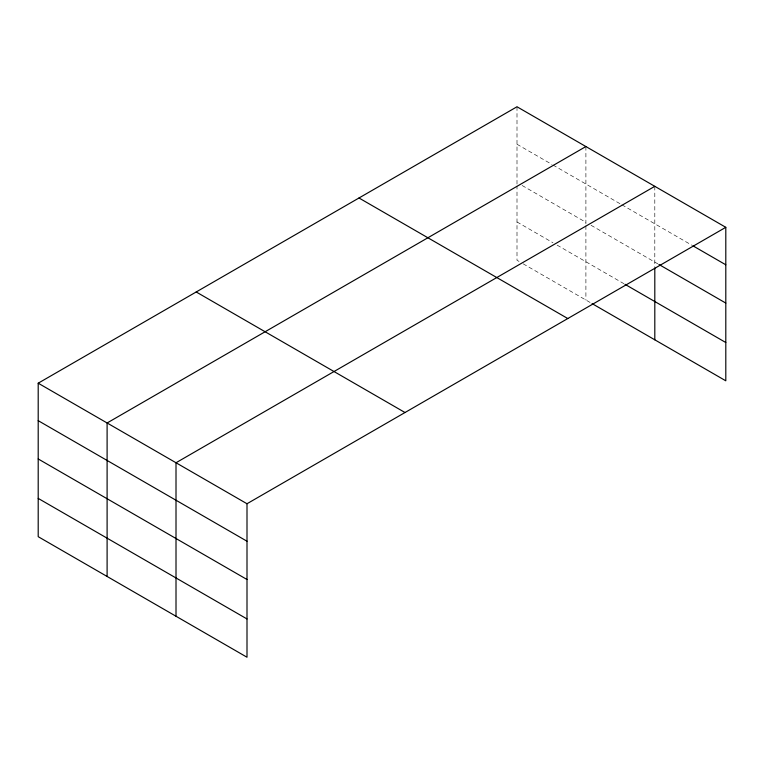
<?xml version="1.0" encoding="UTF-8"?>
<svg xmlns="http://www.w3.org/2000/svg" width="764" height="764" viewBox="0 0 764 764"><rect width="100%" height="100%" fill="white"/><g stroke="black" fill="none" stroke-linecap="round" stroke-linejoin="round"><path stroke-width="0.57" stroke-dasharray="3.82 2.86" d="M516.999 144.243L551.961 164.432M552.993 165.024L620.865 204.208M621.896 204.809L691.85 245.187M522.137 185.49L585.902 222.305M591.04 225.275L657.89 263.876M516.999 221.971L552.993 242.751M557.109 245.129L623.949 283.721M519.052 261.441L516.999 260.257L516.999 186.005M523.168 263.819L591.04 303.002M654.805 186.33L654.805 266.731M585.902 146.545L585.902 224.626M585.902 225.791L585.902 300.032M516.999 106.769L516.999 184.85"/><path stroke-width="1.15" d="M725.8 227.319L516.999 106.769L38.2 383.194L38.2 536.681L247.001 657.231L247.001 503.743L725.8 227.319L725.8 380.806L592.071 303.594M585.902 146.545L107.103 422.979L107.103 576.467M654.805 186.33L176.007 462.755L176.007 616.242M692.872 245.788L725.8 264.793M658.921 264.468L725.8 303.079M624.981 284.313L725.8 342.52M358.994 197.991L567.795 318.54M196.205 291.972L405.006 412.522M38.2 383.194L247.001 503.743M38.2 420.668L247.001 541.227M38.2 458.954L247.001 579.504M38.2 498.395L247.001 618.955M654.805 267.887L654.805 339.818"/></g></svg>
